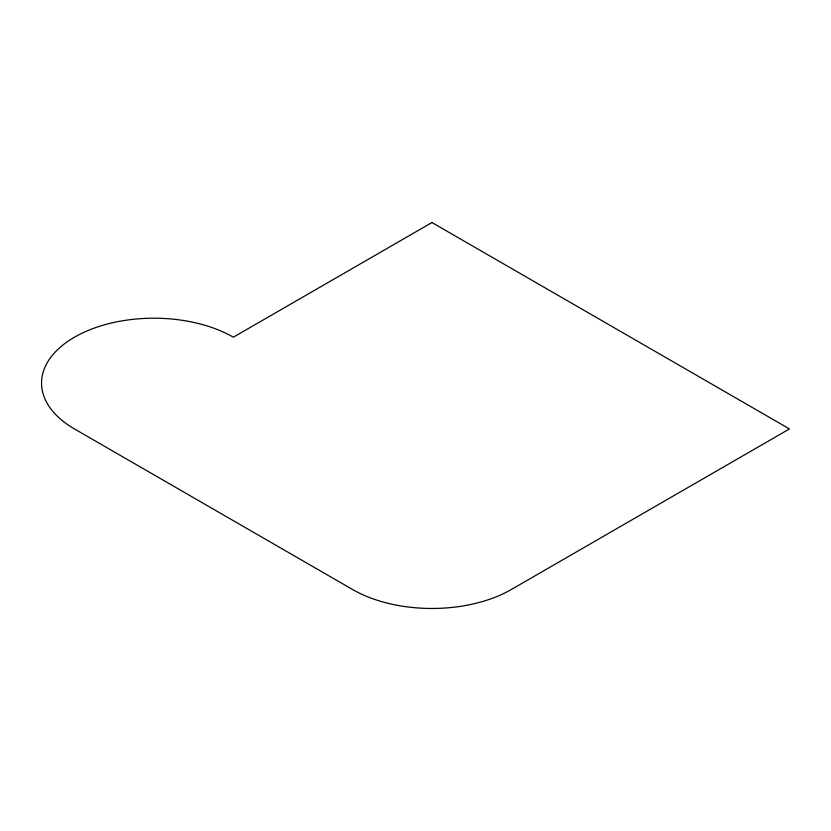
<?xml version="1.0" encoding="UTF-8"?>
<svg xmlns="http://www.w3.org/2000/svg" width="831" height="831" viewBox="0 0 831 831"><rect width="100%" height="100%" fill="white"/><g stroke="black" fill="none" stroke-linecap="round" stroke-linejoin="round"><path stroke-width="1.25" d="M431.954 222.531L233.345 337.199A112.351 64.87 0 0 0 74.458 337.199A112.351 64.87 0 0 0 74.458 428.931L352.51 589.47A112.351 64.87 0 0 0 511.397 589.47L789.45 428.931L431.954 222.531"/></g></svg>
